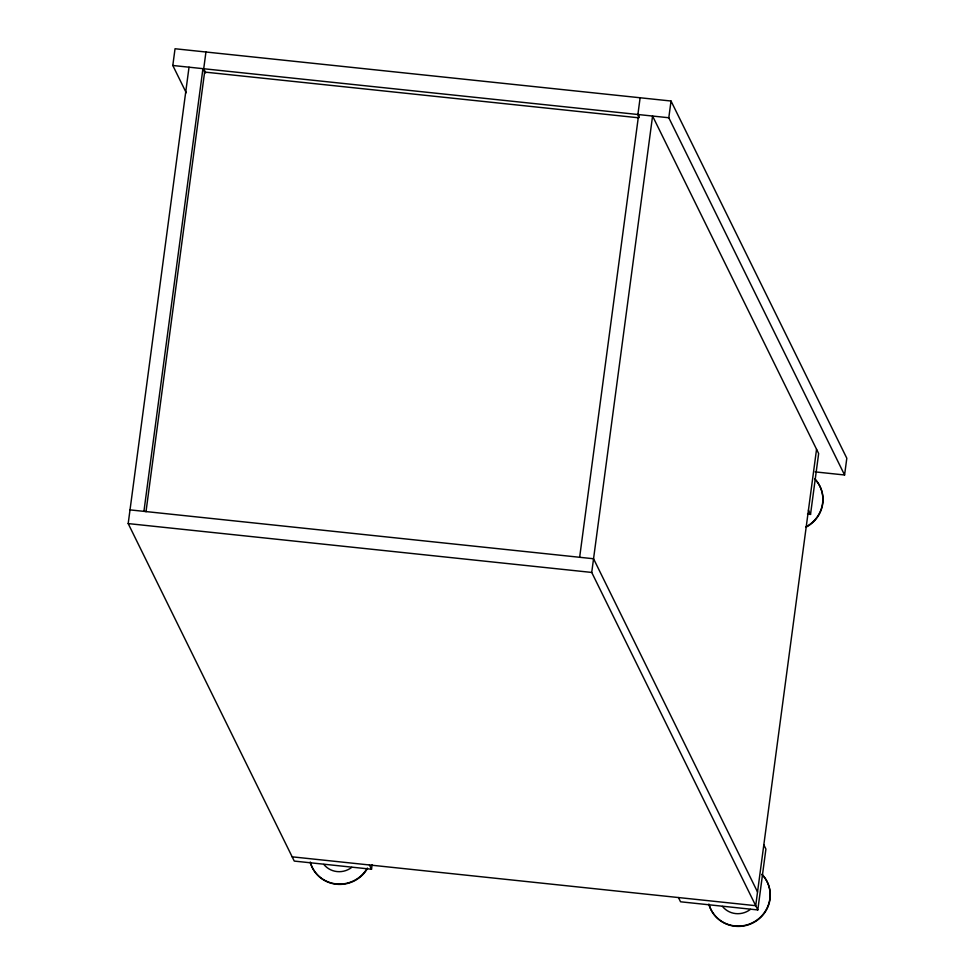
<?xml version="1.0" encoding="UTF-8"?>
<svg xmlns="http://www.w3.org/2000/svg" width="975" height="975" viewBox="0 0 975 975"><rect width="100%" height="100%" fill="white"/><g stroke="black" fill="none" stroke-linecap="round" stroke-linejoin="round"><path stroke-width="1.46" d="M186.225 92.759L172.807 65.483L175.037 48.75L671.032 101.022L846.812 458.25L844.582 474.983L815.149 471.888M372.109 864.776L371.512 869.225L294.255 861.083L128.188 523.587L189.028 67.19M143.922 511.363L202.934 68.664L204.957 72.759M205.944 52.004L203.714 68.737L205.725 72.832M145.994 511.753L204.616 72.065L638.832 117.817M640.124 97.768L637.894 114.502L639.234 117.219M579.65 557.273L638.674 114.575M678.454 897.536L680.55 901.79L757.807 909.931L591.727 572.435L652.58 116.049L818.647 453.546L810.53 514.398L807.507 514.081M844.582 474.983L668.801 117.756L671.032 101.022M816.55 449.292L755.71 905.69L292.171 856.83M757.807 909.931L765.911 849.079L763.827 844.838M172.807 65.483L668.801 117.756M130.016 509.888L593.556 558.748L757.538 891.991M128.188 523.587L591.727 572.435M808.446 510.144L810.53 514.398M369.428 864.971L371.512 869.225M367.465 868.469A31.346 30.42 -26.2 0 1 336.412 884.24A31.346 30.42 -26.2 0 1 310.367 862.448M367.307 868.14A31.346 30.42 -26.2 0 1 336.253 883.911A31.346 30.42 -26.2 0 1 310.208 862.119M351.78 867.348A20.061 19.463 -26.2 0 1 323.822 864.411M761.938 874.283A31.346 30.42 -26.2 0 1 753.955 921.96A31.346 30.42 -26.2 0 1 708.849 904.13M762.097 874.612A31.346 30.42 -26.2 0 1 754.114 922.289A31.346 30.42 -26.2 0 1 709.02 904.459M750.433 909.358A20.061 19.463 -26.2 0 1 722.463 906.421M814.673 478.749A31.346 30.42 -26.2 0 1 806.093 526.756M814.832 479.078A31.346 30.42 -26.2 0 1 806.252 527.073"/></g></svg>
